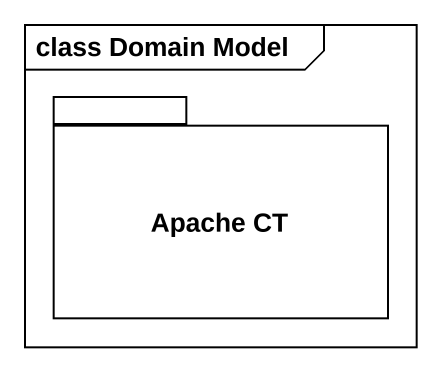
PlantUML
@startuml
mainframe class Domain Model
package "Apache CT" as Apache_CT {
}
@enduml
